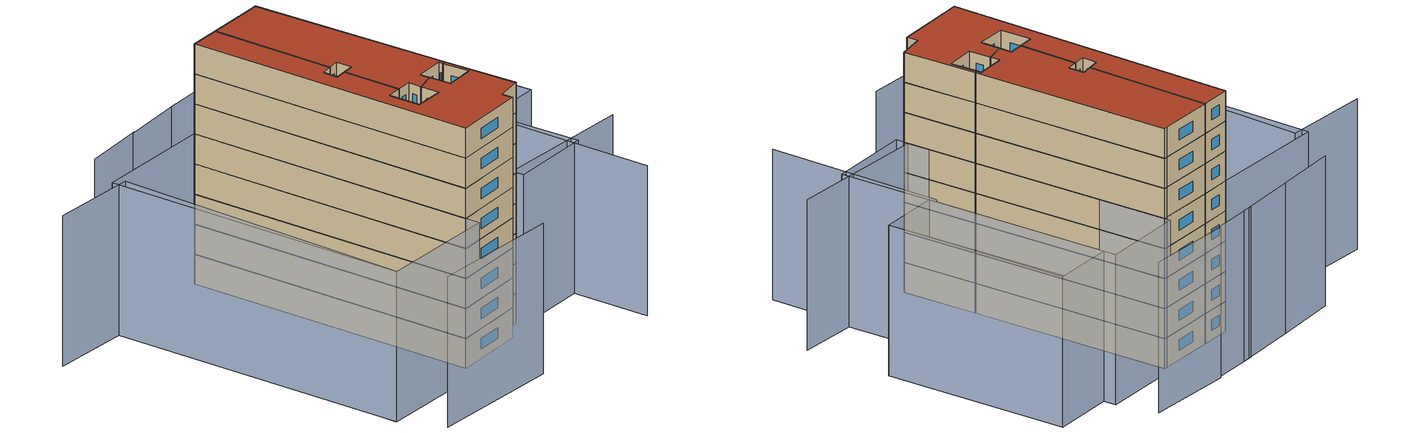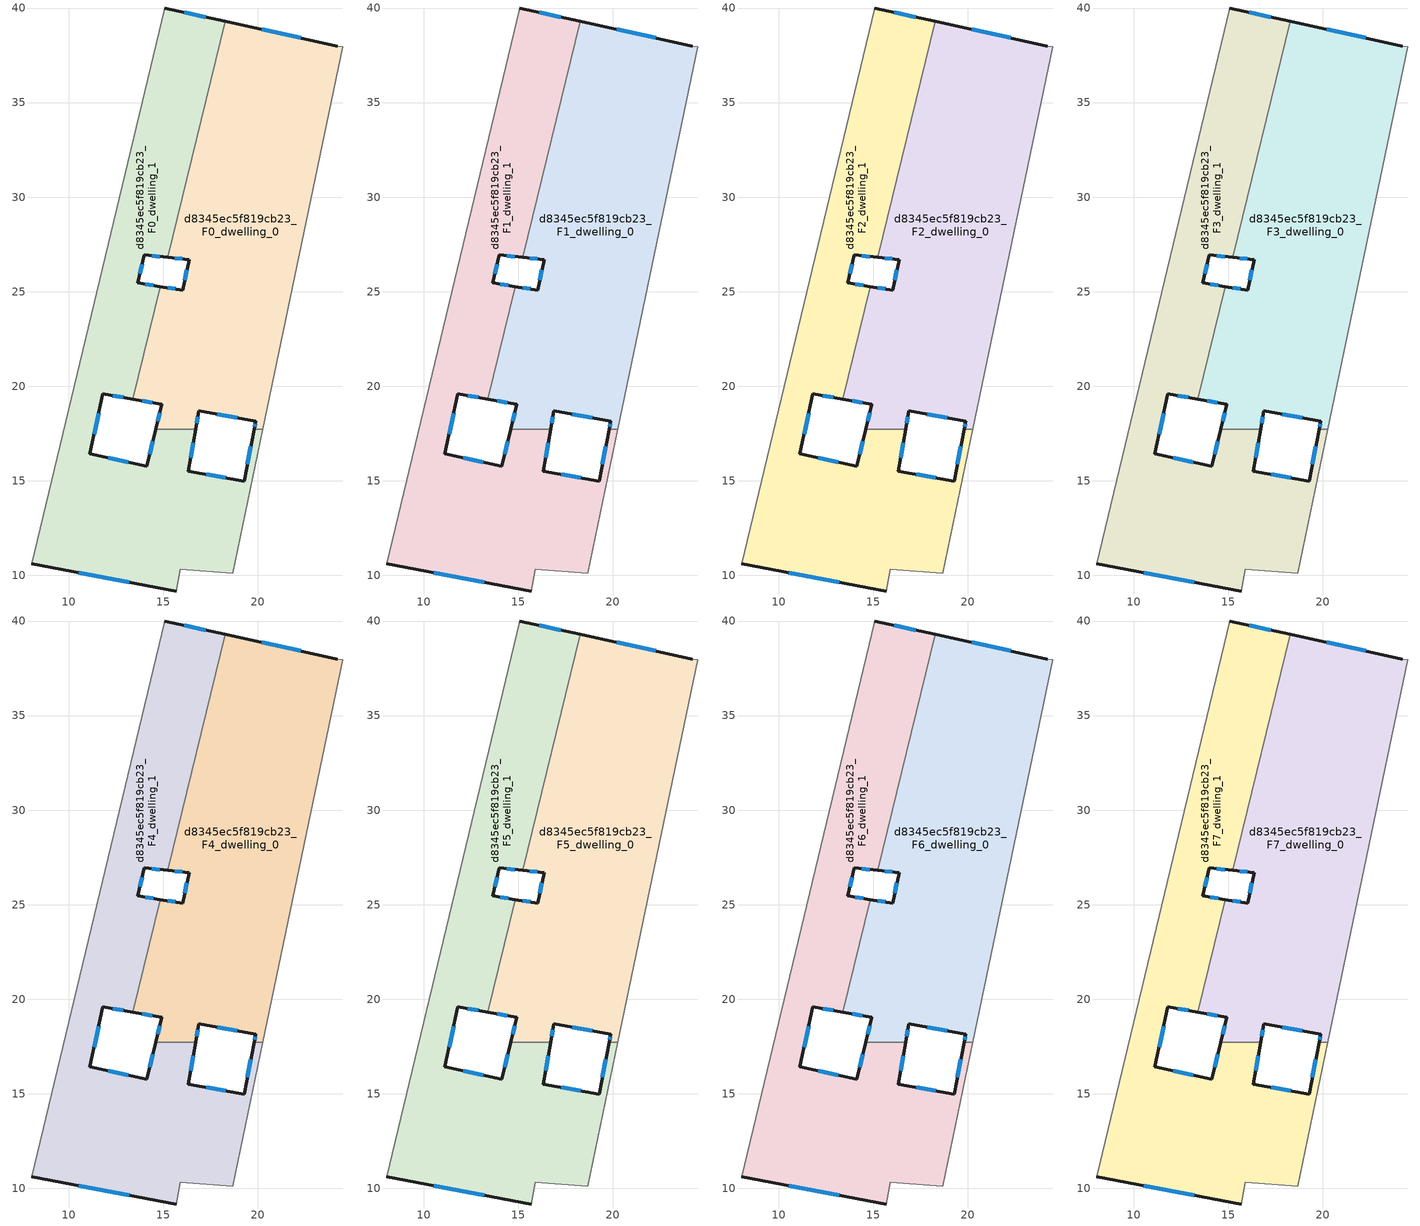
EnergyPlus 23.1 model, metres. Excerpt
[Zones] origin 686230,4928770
d8345ec5f819cb23_F0_dwelling_0
 floor ground (EU_floor_Construction): 20.26,17.72 24.48,37.95 24.19,37.99 18.27,39.29 15.22,26.81 16.36,26.69 16.02,25.08 14.85,25.27 13.39,19.31 14.92,19.04 14.6,17.72 16.7,17.72 16.88,18.69 19.89,18.15 19.8,17.72 z0
 wall outside (EU_wall_Construction): 19.8,17.72 19.89,18.15 16.88,18.69 16.7,17.72 / 14.6,17.72 14.92,19.04 13.39,19.31 / 14.85,25.27 16.02,25.08 16.36,26.69 15.22,26.81 / 18.27,39.29 24.19,37.99 z0:3
 wall adiabatic (EU_wall_Construction): 24.19,37.99 24.48,37.95 20.26,17.72 z0:3
 wall to d8345ec5f819cb23_F0_dwelling_1 (EU_wall_Construction): 20.26,17.72 19.8,17.72 / 16.7,17.72 14.6,17.72 / 15.22,26.81 18.27,39.29 / 13.39,19.31 14.85,25.27 z0:3
 window (EU_Window_Construction): 19.83,17.86 19.86,18.01 / 18.91,18.33 17.86,18.51 / 16.82,18.37 16.76,18.03 / 14.7,18.15 14.81,18.61 / 14.42,19.13 13.89,19.22 / 15.23,25.21 15.64,25.14 / 16.13,25.6 16.25,26.17 / 15.99,26.73 15.59,26.77 / 20.2,38.87 22.27,38.41 z0.98:2.02
d8345ec5f819cb23_F0_dwelling_1
 floor ground (EU_floor_Construction): 18.67,10.11 20.26,17.72 19.8,17.72 19.27,14.98 16.31,15.51 16.7,17.72 14.6,17.72 14.13,15.77 11.11,16.44 11.8,19.6 13.39,19.31 14.85,25.27 13.65,25.46 13.98,26.94 15.22,26.81 18.27,39.29 15.07,40 8.05,10.61 15.68,9.17 15.89,10.32 z0
 wall outside (EU_wall_Construction): 15.68,9.17 8.05,10.61 / 15.07,40 18.27,39.29 / 15.22,26.81 13.98,26.94 13.65,25.46 14.85,25.27 / 13.39,19.31 11.8,19.6 11.11,16.44 14.13,15.77 14.6,17.72 / 16.7,17.72 16.31,15.51 19.27,14.98 19.8,17.72 z0:3
 wall adiabatic (EU_wall_Construction): 8.05,10.61 15.07,40 / 20.26,17.72 18.67,10.11 15.89,10.32 15.68,9.17 z0:3
 window (EU_Window_Construction): 13.2,9.64 10.53,10.14 / 16.11,39.77 17.23,39.52 / 14.82,26.85 14.38,26.9 / 13.87,26.46 13.76,25.94 / 14.04,25.4 14.46,25.33 / 12.87,19.41 12.32,19.51 / 11.57,18.57 11.33,17.47 / 12.09,16.22 13.15,15.99 / 14.28,16.4 14.45,17.08 / 16.58,17 16.44,16.23 / 17.27,15.34 18.31,15.15 / 19.44,15.87 19.63,16.83 z0.98:2.02
d8345ec5f819cb23_F1_dwelling_0
 floor to d8345ec5f819cb23_F0_dwelling_0 (EU_floor_Construction): 20.26,17.72 24.48,37.95 24.19,37.99 18.27,39.29 15.22,26.81 16.36,26.69 16.02,25.08 14.85,25.27 13.39,19.31 14.92,19.04 14.6,17.72 16.7,17.72 16.88,18.69 19.89,18.15 19.8,17.72 z3
 wall outside (EU_wall_Construction): 19.8,17.72 19.89,18.15 16.88,18.69 16.7,17.72 / 14.6,17.72 14.92,19.04 13.39,19.31 / 14.85,25.27 16.02,25.08 16.36,26.69 15.22,26.81 / 18.27,39.29 24.19,37.99 z3:6
 wall adiabatic (EU_wall_Construction): 24.19,37.99 24.48,37.95 20.26,17.72 z3:6
 wall to d8345ec5f819cb23_F1_dwelling_1 (EU_wall_Construction): 20.26,17.72 19.8,17.72 / 16.7,17.72 14.6,17.72 / 15.22,26.81 18.27,39.29 / 13.39,19.31 14.85,25.27 z3:6
 window (EU_Window_Construction): 19.83,17.86 19.86,18.01 / 18.91,18.33 17.86,18.51 / 16.82,18.37 16.76,18.03 / 14.7,18.15 14.81,18.61 / 14.42,19.13 13.89,19.22 / 15.23,25.21 15.64,25.14 / 16.13,25.6 16.25,26.17 / 15.99,26.73 15.59,26.77 / 20.2,38.87 22.27,38.41 z3.98:5.02
d8345ec5f819cb23_F1_dwelling_1
 floor to d8345ec5f819cb23_F0_dwelling_1 (EU_floor_Construction): 18.67,10.11 20.26,17.72 19.8,17.72 19.27,14.98 16.31,15.51 16.7,17.72 14.6,17.72 14.13,15.77 11.11,16.44 11.8,19.6 13.39,19.31 14.85,25.27 13.65,25.46 13.98,26.94 15.22,26.81 18.27,39.29 15.07,40 8.05,10.61 15.68,9.17 15.89,10.32 z3
 wall outside (EU_wall_Construction): 15.68,9.17 8.05,10.61 / 15.07,40 18.27,39.29 / 15.22,26.81 13.98,26.94 13.65,25.46 14.85,25.27 / 13.39,19.31 11.8,19.6 11.11,16.44 14.13,15.77 14.6,17.72 / 16.7,17.72 16.31,15.51 19.27,14.98 19.8,17.72 z3:6
 wall adiabatic (EU_wall_Construction): 8.05,10.61 15.07,40 / 20.26,17.72 18.67,10.11 15.89,10.32 15.68,9.17 z3:6
 window (EU_Window_Construction): 13.2,9.64 10.53,10.14 / 16.11,39.77 17.23,39.52 / 14.82,26.85 14.38,26.9 / 13.87,26.46 13.76,25.94 / 14.04,25.4 14.46,25.33 / 12.87,19.41 12.32,19.51 / 11.57,18.57 11.33,17.47 / 12.09,16.22 13.15,15.99 / 14.28,16.4 14.45,17.08 / 16.58,17 16.44,16.23 / 17.27,15.34 18.31,15.15 / 19.44,15.87 19.63,16.83 z3.98:5.02
d8345ec5f819cb23_F2_dwelling_0
 floor to d8345ec5f819cb23_F1_dwelling_0 (EU_floor_Construction): 20.26,17.72 24.48,37.95 24.19,37.99 18.27,39.29 15.22,26.81 16.36,26.69 16.02,25.08 14.85,25.27 13.39,19.31 14.92,19.04 14.6,17.72 16.7,17.72 16.88,18.69 19.89,18.15 19.8,17.72 z6
 wall outside (EU_wall_Construction): 19.8,17.72 19.89,18.15 16.88,18.69 16.7,17.72 / 14.6,17.72 14.92,19.04 13.39,19.31 / 14.85,25.27 16.02,25.08 16.36,26.69 15.22,26.81 / 18.27,39.29 24.19,37.99 z6:9
 wall adiabatic (EU_wall_Construction): 24.19,37.99 24.48,37.95 20.26,17.72 z6:9
 wall to d8345ec5f819cb23_F2_dwelling_1 (EU_wall_Construction): 20.26,17.72 19.8,17.72 / 16.7,17.72 14.6,17.72 / 15.22,26.81 18.27,39.29 / 13.39,19.31 14.85,25.27 z6:9
 window (EU_Window_Construction): 19.83,17.86 19.86,18.01 / 18.91,18.33 17.86,18.51 / 16.82,18.37 16.76,18.03 / 14.7,18.15 14.81,18.61 / 14.42,19.13 13.89,19.22 / 15.23,25.21 15.64,25.14 / 16.13,25.6 16.25,26.17 / 15.99,26.73 15.59,26.77 / 20.2,38.87 22.27,38.41 z6.98:8.02
d8345ec5f819cb23_F2_dwelling_1
 floor to d8345ec5f819cb23_F1_dwelling_1 (EU_floor_Construction): 18.67,10.11 20.26,17.72 19.8,17.72 19.27,14.98 16.31,15.51 16.7,17.72 14.6,17.72 14.13,15.77 11.11,16.44 11.8,19.6 13.39,19.31 14.85,25.27 13.65,25.46 13.98,26.94 15.22,26.81 18.27,39.29 15.07,40 8.05,10.61 15.68,9.17 15.89,10.32 z6
 wall outside (EU_wall_Construction): 15.68,9.17 8.05,10.61 / 15.07,40 18.27,39.29 / 15.22,26.81 13.98,26.94 13.65,25.46 14.85,25.27 / 13.39,19.31 11.8,19.6 11.11,16.44 14.13,15.77 14.6,17.72 / 16.7,17.72 16.31,15.51 19.27,14.98 19.8,17.72 z6:9
 wall adiabatic (EU_wall_Construction): 8.05,10.61 15.07,40 / 20.26,17.72 18.67,10.11 15.89,10.32 15.68,9.17 z6:9
 window (EU_Window_Construction): 13.2,9.64 10.53,10.14 / 16.11,39.77 17.23,39.52 / 14.82,26.85 14.38,26.9 / 13.87,26.46 13.76,25.94 / 14.04,25.4 14.46,25.33 / 12.87,19.41 12.32,19.51 / 11.57,18.57 11.33,17.47 / 12.09,16.22 13.15,15.99 / 14.28,16.4 14.45,17.08 / 16.58,17 16.44,16.23 / 17.27,15.34 18.31,15.15 / 19.44,15.87 19.63,16.83 z6.98:8.02
d8345ec5f819cb23_F3_dwelling_0
 floor to d8345ec5f819cb23_F2_dwelling_0 (EU_floor_Construction): 20.26,17.72 24.48,37.95 24.19,37.99 18.27,39.29 15.22,26.81 16.36,26.69 16.02,25.08 14.85,25.27 13.39,19.31 14.92,19.04 14.6,17.72 16.7,17.72 16.88,18.69 19.89,18.15 19.8,17.72 z9
 wall outside (EU_wall_Construction): 19.8,17.72 19.89,18.15 16.88,18.69 16.7,17.72 / 14.6,17.72 14.92,19.04 13.39,19.31 / 14.85,25.27 16.02,25.08 16.36,26.69 15.22,26.81 / 18.27,39.29 24.19,37.99 z9:12
 wall adiabatic (EU_wall_Construction): 24.19,37.99 24.48,37.95 20.26,17.72 z9:12
 wall to d8345ec5f819cb23_F3_dwelling_1 (EU_wall_Construction): 20.26,17.72 19.8,17.72 / 16.7,17.72 14.6,17.72 / 15.22,26.81 18.27,39.29 / 13.39,19.31 14.85,25.27 z9:12
 window (EU_Window_Construction): 19.83,17.86 19.86,18.01 / 18.91,18.33 17.86,18.51 / 16.82,18.37 16.76,18.03 / 14.7,18.15 14.81,18.61 / 14.42,19.13 13.89,19.22 / 15.23,25.21 15.64,25.14 / 16.13,25.6 16.25,26.17 / 15.99,26.73 15.59,26.77 / 20.2,38.87 22.27,38.41 z9.98:11.02
d8345ec5f819cb23_F3_dwelling_1
 floor to d8345ec5f819cb23_F2_dwelling_1 (EU_floor_Construction): 18.67,10.11 20.26,17.72 19.8,17.72 19.27,14.98 16.31,15.51 16.7,17.72 14.6,17.72 14.13,15.77 11.11,16.44 11.8,19.6 13.39,19.31 14.85,25.27 13.65,25.46 13.98,26.94 15.22,26.81 18.27,39.29 15.07,40 8.05,10.61 15.68,9.17 15.89,10.32 z9
 wall outside (EU_wall_Construction): 15.68,9.17 8.05,10.61 / 15.07,40 18.27,39.29 / 15.22,26.81 13.98,26.94 13.65,25.46 14.85,25.27 / 13.39,19.31 11.8,19.6 11.11,16.44 14.13,15.77 14.6,17.72 / 16.7,17.72 16.31,15.51 19.27,14.98 19.8,17.72 z9:12
 wall adiabatic (EU_wall_Construction): 8.05,10.61 15.07,40 / 20.26,17.72 18.67,10.11 15.89,10.32 15.68,9.17 z9:12
 window (EU_Window_Construction): 13.2,9.64 10.53,10.14 / 16.11,39.77 17.23,39.52 / 14.82,26.85 14.38,26.9 / 13.87,26.46 13.76,25.94 / 14.04,25.4 14.46,25.33 / 12.87,19.41 12.32,19.51 / 11.57,18.57 11.33,17.47 / 12.09,16.22 13.15,15.99 / 14.28,16.4 14.45,17.08 / 16.58,17 16.44,16.23 / 17.27,15.34 18.31,15.15 / 19.44,15.87 19.63,16.83 z9.98:11.02
d8345ec5f819cb23_F4_dwelling_0
 floor to d8345ec5f819cb23_F3_dwelling_0 (EU_floor_Construction): 20.26,17.72 24.48,37.95 24.19,37.99 18.27,39.29 15.22,26.81 16.36,26.69 16.02,25.08 14.85,25.27 13.39,19.31 14.92,19.04 14.6,17.72 16.7,17.72 16.88,18.69 19.89,18.15 19.8,17.72 z12
 wall outside (EU_wall_Construction): 19.8,17.72 19.89,18.15 16.88,18.69 16.7,17.72 / 14.6,17.72 14.92,19.04 13.39,19.31 / 14.85,25.27 16.02,25.08 16.36,26.69 15.22,26.81 / 18.27,39.29 24.19,37.99 z12:15
 wall adiabatic (EU_wall_Construction): 24.19,37.99 24.48,37.95 20.26,17.72 z12:15
 wall to d8345ec5f819cb23_F4_dwelling_1 (EU_wall_Construction): 20.26,17.72 19.8,17.72 / 16.7,17.72 14.6,17.72 / 15.22,26.81 18.27,39.29 / 13.39,19.31 14.85,25.27 z12:15
 window (EU_Window_Construction): 19.83,17.86 19.86,18.01 / 18.91,18.33 17.86,18.51 / 16.82,18.37 16.76,18.03 / 14.7,18.15 14.81,18.61 / 14.42,19.13 13.89,19.22 / 15.23,25.21 15.64,25.14 / 16.13,25.6 16.25,26.17 / 15.99,26.73 15.59,26.77 / 20.2,38.87 22.27,38.41 z12.98:14.02
d8345ec5f819cb23_F4_dwelling_1
 floor to d8345ec5f819cb23_F3_dwelling_1 (EU_floor_Construction): 18.67,10.11 20.26,17.72 19.8,17.72 19.27,14.98 16.31,15.51 16.7,17.72 14.6,17.72 14.13,15.77 11.11,16.44 11.8,19.6 13.39,19.31 14.85,25.27 13.65,25.46 13.98,26.94 15.22,26.81 18.27,39.29 15.07,40 8.05,10.61 15.68,9.17 15.89,10.32 z12
 wall outside (EU_wall_Construction): 15.68,9.17 8.05,10.61 / 15.07,40 18.27,39.29 / 15.22,26.81 13.98,26.94 13.65,25.46 14.85,25.27 / 13.39,19.31 11.8,19.6 11.11,16.44 14.13,15.77 14.6,17.72 / 16.7,17.72 16.31,15.51 19.27,14.98 19.8,17.72 z12:15
 wall adiabatic (EU_wall_Construction): 8.05,10.61 15.07,40 / 20.26,17.72 18.67,10.11 15.89,10.32 15.68,9.17 z12:15
 window (EU_Window_Construction): 13.2,9.64 10.53,10.14 / 16.11,39.77 17.23,39.52 / 14.82,26.85 14.38,26.9 / 13.87,26.46 13.76,25.94 / 14.04,25.4 14.46,25.33 / 12.87,19.41 12.32,19.51 / 11.57,18.57 11.33,17.47 / 12.09,16.22 13.15,15.99 / 14.28,16.4 14.45,17.08 / 16.58,17 16.44,16.23 / 17.27,15.34 18.31,15.15 / 19.44,15.87 19.63,16.83 z12.98:14.02
d8345ec5f819cb23_F5_dwelling_0
 floor to d8345ec5f819cb23_F4_dwelling_0 (EU_floor_Construction): 20.26,17.72 24.48,37.95 24.19,37.99 18.27,39.29 15.22,26.81 16.36,26.69 16.02,25.08 14.85,25.27 13.39,19.31 14.92,19.04 14.6,17.72 16.7,17.72 16.88,18.69 19.89,18.15 19.8,17.72 z15
 wall outside (EU_wall_Construction): 19.8,17.72 19.89,18.15 16.88,18.69 16.7,17.72 / 14.6,17.72 14.92,19.04 13.39,19.31 / 14.85,25.27 16.02,25.08 16.36,26.69 15.22,26.81 / 18.27,39.29 24.19,37.99 z15:18
 wall adiabatic (EU_wall_Construction): 24.19,37.99 24.48,37.95 20.26,17.72 z15:18
 wall to d8345ec5f819cb23_F5_dwelling_1 (EU_wall_Construction): 20.26,17.72 19.8,17.72 / 16.7,17.72 14.6,17.72 / 15.22,26.81 18.27,39.29 / 13.39,19.31 14.85,25.27 z15:18
 window (EU_Window_Construction): 19.83,17.86 19.86,18.01 / 18.91,18.33 17.86,18.51 / 16.82,18.37 16.76,18.03 / 14.7,18.15 14.81,18.61 / 14.42,19.13 13.89,19.22 / 15.23,25.21 15.64,25.14 / 16.13,25.6 16.25,26.17 / 15.99,26.73 15.59,26.77 / 20.2,38.87 22.27,38.41 z15.98:17.02
d8345ec5f819cb23_F5_dwelling_1
 floor to d8345ec5f819cb23_F4_dwelling_1 (EU_floor_Construction): 18.67,10.11 20.26,17.72 19.8,17.72 19.27,14.98 16.31,15.51 16.7,17.72 14.6,17.72 14.13,15.77 11.11,16.44 11.8,19.6 13.39,19.31 14.85,25.27 13.65,25.46 13.98,26.94 15.22,26.81 18.27,39.29 15.07,40 8.05,10.61 15.68,9.17 15.89,10.32 z15
 wall outside (EU_wall_Construction): 15.68,9.17 8.05,10.61 / 15.07,40 18.27,39.29 / 15.22,26.81 13.98,26.94 13.65,25.46 14.85,25.27 / 13.39,19.31 11.8,19.6 11.11,16.44 14.13,15.77 14.6,17.72 / 16.7,17.72 16.31,15.51 19.27,14.98 19.8,17.72 z15:18
 wall adiabatic (EU_wall_Construction): 8.05,10.61 15.07,40 / 20.26,17.72 18.67,10.11 15.89,10.32 15.68,9.17 z15:18
 window (EU_Window_Construction): 13.2,9.64 10.53,10.14 / 16.11,39.77 17.23,39.52 / 14.82,26.85 14.38,26.9 / 13.87,26.46 13.76,25.94 / 14.04,25.4 14.46,25.33 / 12.87,19.41 12.32,19.51 / 11.57,18.57 11.33,17.47 / 12.09,16.22 13.15,15.99 / 14.28,16.4 14.45,17.08 / 16.58,17 16.44,16.23 / 17.27,15.34 18.31,15.15 / 19.44,15.87 19.63,16.83 z15.98:17.02
d8345ec5f819cb23_F6_dwelling_0
 floor to d8345ec5f819cb23_F5_dwelling_0 (EU_floor_Construction): 20.26,17.72 24.48,37.95 24.19,37.99 18.27,39.29 15.22,26.81 16.36,26.69 16.02,25.08 14.85,25.27 13.39,19.31 14.92,19.04 14.6,17.72 16.7,17.72 16.88,18.69 19.89,18.15 19.8,17.72 z18
 wall outside (EU_wall_Construction): 19.8,17.72 19.89,18.15 16.88,18.69 16.7,17.72 / 14.6,17.72 14.92,19.04 13.39,19.31 / 14.85,25.27 16.02,25.08 16.36,26.69 15.22,26.81 / 18.27,39.29 24.19,37.99 z18:21
 wall adiabatic (EU_wall_Construction): 24.19,37.99 24.48,37.95 20.26,17.72 z18:21
 wall to d8345ec5f819cb23_F6_dwelling_1 (EU_wall_Construction): 20.26,17.72 19.8,17.72 / 16.7,17.72 14.6,17.72 / 15.22,26.81 18.27,39.29 / 13.39,19.31 14.85,25.27 z18:21
 window (EU_Window_Construction): 19.83,17.86 19.86,18.01 / 18.91,18.33 17.86,18.51 / 16.82,18.37 16.76,18.03 / 14.7,18.15 14.81,18.61 / 14.42,19.13 13.89,19.22 / 15.23,25.21 15.64,25.14 / 16.13,25.6 16.25,26.17 / 15.99,26.73 15.59,26.77 / 20.2,38.87 22.27,38.41 z18.98:20.02
d8345ec5f819cb23_F6_dwelling_1
 floor to d8345ec5f819cb23_F5_dwelling_1 (EU_floor_Construction): 18.67,10.11 20.26,17.72 19.8,17.72 19.27,14.98 16.31,15.51 16.7,17.72 14.6,17.72 14.13,15.77 11.11,16.44 11.8,19.6 13.39,19.31 14.85,25.27 13.65,25.46 13.98,26.94 15.22,26.81 18.27,39.29 15.07,40 8.05,10.61 15.68,9.17 15.89,10.32 z18
 wall outside (EU_wall_Construction): 15.68,9.17 8.05,10.61 / 15.07,40 18.27,39.29 / 15.22,26.81 13.98,26.94 13.65,25.46 14.85,25.27 / 13.39,19.31 11.8,19.6 11.11,16.44 14.13,15.77 14.6,17.72 / 16.7,17.72 16.31,15.51 19.27,14.98 19.8,17.72 z18:21
 wall adiabatic (EU_wall_Construction): 8.05,10.61 15.07,40 / 20.26,17.72 18.67,10.11 15.89,10.32 15.68,9.17 z18:21
 window (EU_Window_Construction): 13.2,9.64 10.53,10.14 / 16.11,39.77 17.23,39.52 / 14.82,26.85 14.38,26.9 / 13.87,26.46 13.76,25.94 / 14.04,25.4 14.46,25.33 / 12.87,19.41 12.32,19.51 / 11.57,18.57 11.33,17.47 / 12.09,16.22 13.15,15.99 / 14.28,16.4 14.45,17.08 / 16.58,17 16.44,16.23 / 17.27,15.34 18.31,15.15 / 19.44,15.87 19.63,16.83 z18.98:20.02
d8345ec5f819cb23_F7_dwelling_0
 floor to d8345ec5f819cb23_F6_dwelling_0 (EU_floor_Construction): 20.26,17.72 24.48,37.95 24.19,37.99 18.27,39.29 15.22,26.81 16.36,26.69 16.02,25.08 14.85,25.27 13.39,19.31 14.92,19.04 14.6,17.72 16.7,17.72 16.88,18.69 19.89,18.15 19.8,17.72 z21
 wall outside (EU_wall_Construction): 19.8,17.72 19.89,18.15 16.88,18.69 16.7,17.72 / 14.6,17.72 14.92,19.04 13.39,19.31 / 14.85,25.27 16.02,25.08 16.36,26.69 15.22,26.81 / 18.27,39.29 24.19,37.99 z21:24
 wall adiabatic (EU_wall_Construction): 24.19,37.99 24.48,37.95 20.26,17.72 z21:24
 wall to d8345ec5f819cb23_F7_dwelling_1 (EU_wall_Construction): 20.26,17.72 19.8,17.72 / 16.7,17.72 14.6,17.72 / 15.22,26.81 18.27,39.29 / 13.39,19.31 14.85,25.27 z21:24
 window (EU_Window_Construction): 19.83,17.86 19.86,18.01 / 18.91,18.33 17.86,18.51 / 16.82,18.37 16.76,18.03 / 14.7,18.15 14.81,18.61 / 14.42,19.13 13.89,19.22 / 15.23,25.21 15.64,25.14 / 16.13,25.6 16.25,26.17 / 15.99,26.73 15.59,26.77 / 20.2,38.87 22.27,38.41 z21.98:23.02
 roof outside (EU_roof_Construction): 24.19,37.99 24.48,37.95 20.26,17.72 19.8,17.72 19.89,18.15 16.88,18.69 16.7,17.72 14.6,17.72 14.92,19.04 13.39,19.31 14.85,25.27 16.02,25.08 16.36,26.69 15.22,26.81 18.27,39.29 z24
d8345ec5f819cb23_F7_dwelling_1
 floor to d8345ec5f819cb23_F6_dwelling_1 (EU_floor_Construction): 18.67,10.11 20.26,17.72 19.8,17.72 19.27,14.98 16.31,15.51 16.7,17.72 14.6,17.72 14.13,15.77 11.11,16.44 11.8,19.6 13.39,19.31 14.85,25.27 13.65,25.46 13.98,26.94 15.22,26.81 18.27,39.29 15.07,40 8.05,10.61 15.68,9.17 15.89,10.32 z21
 wall outside (EU_wall_Construction): 15.68,9.17 8.05,10.61 / 15.07,40 18.27,39.29 / 15.22,26.81 13.98,26.94 13.65,25.46 14.85,25.27 / 13.39,19.31 11.8,19.6 11.11,16.44 14.13,15.77 14.6,17.72 / 16.7,17.72 16.31,15.51 19.27,14.98 19.8,17.72 z21:24
 wall adiabatic (EU_wall_Construction): 8.05,10.61 15.07,40 / 20.26,17.72 18.67,10.11 15.89,10.32 15.68,9.17 z21:24
 window (EU_Window_Construction): 13.2,9.64 10.53,10.14 / 16.11,39.77 17.23,39.52 / 14.82,26.85 14.38,26.9 / 13.87,26.46 13.76,25.94 / 14.04,25.4 14.46,25.33 / 12.87,19.41 12.32,19.51 / 11.57,18.57 11.33,17.47 / 12.09,16.22 13.15,15.99 / 14.28,16.4 14.45,17.08 / 16.58,17 16.44,16.23 / 17.27,15.34 18.31,15.15 / 19.44,15.87 19.63,16.83 z21.98:23.02
 roof outside (EU_roof_Construction): 18.27,39.29 15.22,26.81 13.98,26.94 13.65,25.46 14.85,25.27 13.39,19.31 11.8,19.6 11.11,16.44 14.13,15.77 14.6,17.72 16.7,17.72 16.31,15.51 19.27,14.98 19.8,17.72 20.26,17.72 18.67,10.11 15.89,10.32 15.68,9.17 8.05,10.61 15.07,40 z24
shading: 15.79,11.33 33.15,6.68 / -3.84,7.47 9.77,3.77 / -5.32,44.39 3.53,41.98 / 3.53,41.98 -4.56,12.23 / 24.54,-0.24 28.7,17.42 / 35.24,15.49 39.04,34.08 / 33.14,40.93 24.19,43.29 / 26.71,42.6 19.23,44.13 / 20.25,43.95 13.13,45.16 / 13.39,45.15 6.75,46.27 / 18.5,9.29 24.6,38.51 / 24.6,38.51 33.12,36.73 / 33.12,36.73 27.02,7.51 / 27.02,7.51 18.5,9.29 / 28.89,16.83 32.84,35.43 / 32.84,35.43 39.2,34.08 / 39.2,34.08 35.25,15.48 / 35.25,15.48 28.89,16.83 / 15.07,40 7.71,9.18 / 7.71,9.18 -4.6,12.12 / -4.6,12.12 2.77,42.94 / 2.77,42.94 15.07,40 z0:15
[Building]
EU S2 Campaign: North Axis=0; Terrain=City; Solar Distribution=FullExterior
[Site:Location]
Bologna: Latitude=44.5; Longitude=11.25; Time Zone=1; Elevation=37
[SizingPeriod:WeatherFileDays]
AnnualSizingPeriod: Begin Month=1; Begin Day of Month=1; End Month=12; End Day of Month=31; Day of Week for Start Day=Monday; Use Weather File Daylight Saving Period=No; Use Weather File Rain and Snow Indicators=No
[MATERIAL]
EU_InternalMass_Material: Roughness=MediumRough; Thickness=0.1; Conductivity=1; Density=1800; Specific Heat=900; Thermal Absorptance=0.9; Solar Absorptance=0.7; Visible Absorptance=0.7
[MATERIAL:NOMASS] Roughness=MediumRough; Thermal Absorptance=0.9; Solar Absorptance=0.7; Visible Absorptance=0.7
Name | Thermal Resistance
EU_wall_NoMass | 0.905828
EU_roof_NoMass | 0.37593
EU_floor_NoMass | 0.67114
[WINDOWMATERIAL:SIMPLEGLAZINGSYSTEM]
EU_Window_SimpleGlazing: UFactor=4.52486; Solar Heat Gain Coefficient=0.85; Visible Transmittance=0.85
[CONSTRUCTION]
EU_wall_Construction: EU_wall_NoMass
EU_roof_Construction: EU_roof_NoMass
EU_floor_Construction: EU_floor_NoMass
EU_InternalMass_Construction: EU_InternalMass_Material
EU_Window_Construction: EU_Window_SimpleGlazing
[ZONE] Type=1; Multiplier=1; Ceiling Height=autocalculate; Floor Area=autocalculate; Part of Total Floor Area=Yes
Name | Volume
d8345ec5f819cb23_F0_dwelling_0 | 412.307
d8345ec5f819cb23_F1_dwelling_0; d8345ec5f819cb23_F2_dwelling_0; d8345ec5f819cb23_F3_dwelling_0; d8345ec5f819cb23_F4_dwelling_0; d8345ec5f819cb23_F5_dwelling_0; d8345ec5f819cb23_F6_dwelling_0; d8345ec5f819cb23_F7_dwelling_0 | 412.304
d8345ec5f819cb23_F0_dwelling_1 | 412.325
d8345ec5f819cb23_F1_dwelling_1; d8345ec5f819cb23_F2_dwelling_1; d8345ec5f819cb23_F3_dwelling_1; d8345ec5f819cb23_F4_dwelling_1; d8345ec5f819cb23_F5_dwelling_1; d8345ec5f819cb23_F6_dwelling_1; d8345ec5f819cb23_F7_dwelling_1 | 412.326
[INTERNALMASS] Construction=EU_InternalMass_Construction
Name | Zone or ZoneList | Surface Area
d8345ec5f819cb23_F0_dwelling_0_EU_InternalMass | d8345ec5f819cb23_F0_dwelling_0 | 137.435
d8345ec5f819cb23_F0_dwelling_1_EU_InternalMass | d8345ec5f819cb23_F0_dwelling_1 | 137.442
d8345ec5f819cb23_F1_dwelling_0_EU_InternalMass | d8345ec5f819cb23_F1_dwelling_0 | 137.435
d8345ec5f819cb23_F1_dwelling_1_EU_InternalMass | d8345ec5f819cb23_F1_dwelling_1 | 137.442
d8345ec5f819cb23_F2_dwelling_0_EU_InternalMass | d8345ec5f819cb23_F2_dwelling_0 | 137.435
d8345ec5f819cb23_F2_dwelling_1_EU_InternalMass | d8345ec5f819cb23_F2_dwelling_1 | 137.442
d8345ec5f819cb23_F3_dwelling_0_EU_InternalMass | d8345ec5f819cb23_F3_dwelling_0 | 137.435
d8345ec5f819cb23_F3_dwelling_1_EU_InternalMass | d8345ec5f819cb23_F3_dwelling_1 | 137.442
d8345ec5f819cb23_F4_dwelling_0_EU_InternalMass | d8345ec5f819cb23_F4_dwelling_0 | 137.435
d8345ec5f819cb23_F4_dwelling_1_EU_InternalMass | d8345ec5f819cb23_F4_dwelling_1 | 137.442
d8345ec5f819cb23_F5_dwelling_0_EU_InternalMass | d8345ec5f819cb23_F5_dwelling_0 | 137.435
d8345ec5f819cb23_F5_dwelling_1_EU_InternalMass | d8345ec5f819cb23_F5_dwelling_1 | 137.442
d8345ec5f819cb23_F6_dwelling_0_EU_InternalMass | d8345ec5f819cb23_F6_dwelling_0 | 137.435
d8345ec5f819cb23_F6_dwelling_1_EU_InternalMass | d8345ec5f819cb23_F6_dwelling_1 | 137.442
d8345ec5f819cb23_F7_dwelling_0_EU_InternalMass | d8345ec5f819cb23_F7_dwelling_0 | 137.435
d8345ec5f819cb23_F7_dwelling_1_EU_InternalMass | d8345ec5f819cb23_F7_dwelling_1 | 137.442
[OTHEREQUIPMENT] Fuel Type=Electricity; Design Level Calculation Method=Watts/Area; Power per Zone Floor Area=1; Fraction Latent=0; Fraction Radiant=0; Fraction Lost=0; Carbon Dioxide Generation Rate=0; EndUse Subcategory=EU_Step8_InternalGains
Name | Zone or ZoneList or Space or SpaceList | Schedule
EU_Step8_InternalGain_d8345ec5f819cb23_F0_dwelling_0_f000 | d8345ec5f819cb23_F0_dwelling_0 | EU_Step8_GainSchedule_d8345ec5f819cb23_F0_dwelling_0_f000
EU_Step8_InternalGain_d8345ec5f819cb23_F0_dwelling_1_f000 | d8345ec5f819cb23_F0_dwelling_1 | EU_Step8_GainSchedule_d8345ec5f819cb23_F0_dwelling_1_f000
EU_Step8_InternalGain_d8345ec5f819cb23_F1_dwelling_0_f000 | d8345ec5f819cb23_F1_dwelling_0 | EU_Step8_GainSchedule_d8345ec5f819cb23_F1_dwelling_0_f000
EU_Step8_InternalGain_d8345ec5f819cb23_F1_dwelling_1_f000 | d8345ec5f819cb23_F1_dwelling_1 | EU_Step8_GainSchedule_d8345ec5f819cb23_F1_dwelling_1_f000
EU_Step8_InternalGain_d8345ec5f819cb23_F2_dwelling_0_f000 | d8345ec5f819cb23_F2_dwelling_0 | EU_Step8_GainSchedule_d8345ec5f819cb23_F2_dwelling_0_f000
EU_Step8_InternalGain_d8345ec5f819cb23_F2_dwelling_1_f000 | d8345ec5f819cb23_F2_dwelling_1 | EU_Step8_GainSchedule_d8345ec5f819cb23_F2_dwelling_1_f000
EU_Step8_InternalGain_d8345ec5f819cb23_F3_dwelling_0_f000 | d8345ec5f819cb23_F3_dwelling_0 | EU_Step8_GainSchedule_d8345ec5f819cb23_F3_dwelling_0_f000
EU_Step8_InternalGain_d8345ec5f819cb23_F3_dwelling_1_f000 | d8345ec5f819cb23_F3_dwelling_1 | EU_Step8_GainSchedule_d8345ec5f819cb23_F3_dwelling_1_f000
EU_Step8_InternalGain_d8345ec5f819cb23_F4_dwelling_0_f000 | d8345ec5f819cb23_F4_dwelling_0 | EU_Step8_GainSchedule_d8345ec5f819cb23_F4_dwelling_0_f000
EU_Step8_InternalGain_d8345ec5f819cb23_F4_dwelling_1_f000 | d8345ec5f819cb23_F4_dwelling_1 | EU_Step8_GainSchedule_d8345ec5f819cb23_F4_dwelling_1_f000
EU_Step8_InternalGain_d8345ec5f819cb23_F5_dwelling_0_f000 | d8345ec5f819cb23_F5_dwelling_0 | EU_Step8_GainSchedule_d8345ec5f819cb23_F5_dwelling_0_f000
EU_Step8_InternalGain_d8345ec5f819cb23_F5_dwelling_1_f000 | d8345ec5f819cb23_F5_dwelling_1 | EU_Step8_GainSchedule_d8345ec5f819cb23_F5_dwelling_1_f000
EU_Step8_InternalGain_d8345ec5f819cb23_F6_dwelling_0_f000 | d8345ec5f819cb23_F6_dwelling_0 | EU_Step8_GainSchedule_d8345ec5f819cb23_F6_dwelling_0_f000
EU_Step8_InternalGain_d8345ec5f819cb23_F6_dwelling_1_f000 | d8345ec5f819cb23_F6_dwelling_1 | EU_Step8_GainSchedule_d8345ec5f819cb23_F6_dwelling_1_f000
EU_Step8_InternalGain_d8345ec5f819cb23_F7_dwelling_0_f000 | d8345ec5f819cb23_F7_dwelling_0 | EU_Step8_GainSchedule_d8345ec5f819cb23_F7_dwelling_0_f000
EU_Step8_InternalGain_d8345ec5f819cb23_F7_dwelling_1_f000 | d8345ec5f819cb23_F7_dwelling_1 | EU_Step8_GainSchedule_d8345ec5f819cb23_F7_dwelling_1_f000
[ZONEVENTILATION:DESIGNFLOWRATE] Schedule=EU_AlwaysOn; Design Flow Rate Calculation Method=AirChanges/Hour; Air Changes per Hour=0.73129; Ventilation Type=Natural; Fan Pressure Rise=0; Fan Total Efficiency=1; Constant Term Coefficient=1; Temperature Term Coefficient=0; Velocity Term Coefficient=0; Velocity Squared Term Coefficient=0; Minimum Indoor Temperature=-100; Maximum Indoor Temperature=100; Delta Temperature=-100; Minimum Outdoor Temperature=-100; Maximum Outdoor Temperature=100; Maximum Wind Speed=40
Name | Zone or ZoneList or Space or SpaceList
EU_ConstantAir_d8345ec5f819cb23_F0_dwelling_0 | d8345ec5f819cb23_F0_dwelling_0
EU_ConstantAir_d8345ec5f819cb23_F0_dwelling_1 | d8345ec5f819cb23_F0_dwelling_1
EU_ConstantAir_d8345ec5f819cb23_F1_dwelling_0 | d8345ec5f819cb23_F1_dwelling_0
EU_ConstantAir_d8345ec5f819cb23_F1_dwelling_1 | d8345ec5f819cb23_F1_dwelling_1
EU_ConstantAir_d8345ec5f819cb23_F2_dwelling_0 | d8345ec5f819cb23_F2_dwelling_0
EU_ConstantAir_d8345ec5f819cb23_F2_dwelling_1 | d8345ec5f819cb23_F2_dwelling_1
EU_ConstantAir_d8345ec5f819cb23_F3_dwelling_0 | d8345ec5f819cb23_F3_dwelling_0
EU_ConstantAir_d8345ec5f819cb23_F3_dwelling_1 | d8345ec5f819cb23_F3_dwelling_1
EU_ConstantAir_d8345ec5f819cb23_F4_dwelling_0 | d8345ec5f819cb23_F4_dwelling_0
EU_ConstantAir_d8345ec5f819cb23_F4_dwelling_1 | d8345ec5f819cb23_F4_dwelling_1
EU_ConstantAir_d8345ec5f819cb23_F5_dwelling_0 | d8345ec5f819cb23_F5_dwelling_0
EU_ConstantAir_d8345ec5f819cb23_F5_dwelling_1 | d8345ec5f819cb23_F5_dwelling_1
EU_ConstantAir_d8345ec5f819cb23_F6_dwelling_0 | d8345ec5f819cb23_F6_dwelling_0
EU_ConstantAir_d8345ec5f819cb23_F6_dwelling_1 | d8345ec5f819cb23_F6_dwelling_1
EU_ConstantAir_d8345ec5f819cb23_F7_dwelling_0 | d8345ec5f819cb23_F7_dwelling_0
EU_ConstantAir_d8345ec5f819cb23_F7_dwelling_1 | d8345ec5f819cb23_F7_dwelling_1
[HVACTEMPLATE:THERMOSTAT] Constant Heating Setpoint=20; Constant Cooling Setpoint=50
EU_HeatOnly_d8345ec5f819cb23_F0_dwelling_0; EU_HeatOnly_d8345ec5f819cb23_F0_dwelling_1; EU_HeatOnly_d8345ec5f819cb23_F1_dwelling_0; EU_HeatOnly_d8345ec5f819cb23_F1_dwelling_1; EU_HeatOnly_d8345ec5f819cb23_F2_dwelling_0; EU_HeatOnly_d8345ec5f819cb23_F2_dwelling_1; EU_HeatOnly_d8345ec5f819cb23_F3_dwelling_0; EU_HeatOnly_d8345ec5f819cb23_F3_dwelling_1; EU_HeatOnly_d8345ec5f819cb23_F4_dwelling_0; EU_HeatOnly_d8345ec5f819cb23_F4_dwelling_1; EU_HeatOnly_d8345ec5f819cb23_F5_dwelling_0; EU_HeatOnly_d8345ec5f819cb23_F5_dwelling_1; EU_HeatOnly_d8345ec5f819cb23_F6_dwelling_0; EU_HeatOnly_d8345ec5f819cb23_F6_dwelling_1; EU_HeatOnly_d8345ec5f819cb23_F7_dwelling_0; EU_HeatOnly_d8345ec5f819cb23_F7_dwelling_1
[HVACTEMPLATE:ZONE:IDEALLOADSAIRSYSTEM] System Availability Schedule=EU_AlwaysOn; Maximum Heating Supply Air Temperature=50; Minimum Cooling Supply Air Temperature=13; Maximum Heating Supply Air Humidity Ratio=0.0156; Minimum Cooling Supply Air Humidity Ratio=0.0077; Heating Limit=NoLimit; Cooling Limit=NoLimit; Heating Availability Schedule=EU_AlwaysOn; Cooling Availability Schedule=EU_CoolingOff; Dehumidification Control Type=ConstantSensibleHeatRatio; Cooling Sensible Heat Ratio=0.7; Dehumidification Setpoint=60; Humidification Control Type=None; Humidification Setpoint=30; Outdoor Air Method=None; Outdoor Air Flow Rate per Person=0.00944; Outdoor Air Flow Rate per Zone Floor Area=0; Outdoor Air Flow Rate per Zone=0; Demand Controlled Ventilation Type=None; Outdoor Air Economizer Type=NoEconomizer; Heat Recovery Type=None; Sensible Heat Recovery Effectiveness=0.7; Latent Heat Recovery Effectiveness=0.65
Name | Template Thermostat
d8345ec5f819cb23_F0_dwelling_0 | EU_HeatOnly_d8345ec5f819cb23_F0_dwelling_0
d8345ec5f819cb23_F0_dwelling_1 | EU_HeatOnly_d8345ec5f819cb23_F0_dwelling_1
d8345ec5f819cb23_F1_dwelling_0 | EU_HeatOnly_d8345ec5f819cb23_F1_dwelling_0
d8345ec5f819cb23_F1_dwelling_1 | EU_HeatOnly_d8345ec5f819cb23_F1_dwelling_1
d8345ec5f819cb23_F2_dwelling_0 | EU_HeatOnly_d8345ec5f819cb23_F2_dwelling_0
d8345ec5f819cb23_F2_dwelling_1 | EU_HeatOnly_d8345ec5f819cb23_F2_dwelling_1
d8345ec5f819cb23_F3_dwelling_0 | EU_HeatOnly_d8345ec5f819cb23_F3_dwelling_0
d8345ec5f819cb23_F3_dwelling_1 | EU_HeatOnly_d8345ec5f819cb23_F3_dwelling_1
d8345ec5f819cb23_F4_dwelling_0 | EU_HeatOnly_d8345ec5f819cb23_F4_dwelling_0
d8345ec5f819cb23_F4_dwelling_1 | EU_HeatOnly_d8345ec5f819cb23_F4_dwelling_1
d8345ec5f819cb23_F5_dwelling_0 | EU_HeatOnly_d8345ec5f819cb23_F5_dwelling_0
d8345ec5f819cb23_F5_dwelling_1 | EU_HeatOnly_d8345ec5f819cb23_F5_dwelling_1
d8345ec5f819cb23_F6_dwelling_0 | EU_HeatOnly_d8345ec5f819cb23_F6_dwelling_0
d8345ec5f819cb23_F6_dwelling_1 | EU_HeatOnly_d8345ec5f819cb23_F6_dwelling_1
d8345ec5f819cb23_F7_dwelling_0 | EU_HeatOnly_d8345ec5f819cb23_F7_dwelling_0
d8345ec5f819cb23_F7_dwelling_1 | EU_HeatOnly_d8345ec5f819cb23_F7_dwelling_1
[SIZING:ZONE] Zone Cooling Design Supply Air Temperature Input Method=SupplyAirTemperature; Zone Cooling Design Supply Air Temperature=13; Zone Heating Design Supply Air Temperature Input Method=SupplyAirTemperature; Zone Heating Design Supply Air Temperature=50; Zone Cooling Design Supply Air Humidity Ratio=0.008; Zone Heating Design Supply Air Humidity Ratio=0.008; Cooling Design Air Flow Method=DesignDay; Cooling Design Air Flow Rate=0; Cooling Minimum Air Flow per Zone Floor Area=0.000762; Cooling Minimum Air Flow=0; Cooling Minimum Air Flow Fraction=0.2; Heating Design Air Flow Method=DesignDay; Heating Design Air Flow Rate=0; Heating Maximum Air Flow per Zone Floor Area=0.002032; Heating Maximum Air Flow=0.141576; Heating Maximum Air Flow Fraction=0.3; Account for Dedicated Outdoor Air System=No; Dedicated Outdoor Air System Control Strategy=NeutralSupplyAir; Dedicated Outdoor Air Low Setpoint Temperature for Design=autosize; Dedicated Outdoor Air High Setpoint Temperature for Design=autosize; Zone Load Sizing Method=Sensible Load Only No Latent Load; Zone Latent Cooling Design Supply Air Humidity Ratio Input Method=HumidityRatioDifference; Zone Cooling Design Supply Air Humidity Ratio Difference=0.005; Zone Latent Heating Design Supply Air Humidity Ratio Input Method=HumidityRatioDifference; Zone Humidification Design Supply Air Humidity Ratio Difference=0.005
d8345ec5f819cb23_F0_dwelling_0; d8345ec5f819cb23_F0_dwelling_1; d8345ec5f819cb23_F1_dwelling_0; d8345ec5f819cb23_F1_dwelling_1; d8345ec5f819cb23_F2_dwelling_0; d8345ec5f819cb23_F2_dwelling_1; d8345ec5f819cb23_F3_dwelling_0; d8345ec5f819cb23_F3_dwelling_1; d8345ec5f819cb23_F4_dwelling_0; d8345ec5f819cb23_F4_dwelling_1; d8345ec5f819cb23_F5_dwelling_0; d8345ec5f819cb23_F5_dwelling_1; d8345ec5f819cb23_F6_dwelling_0; d8345ec5f819cb23_F6_dwelling_1; d8345ec5f819cb23_F7_dwelling_0; d8345ec5f819cb23_F7_dwelling_1
[SCHEDULE:CONSTANT]
Name | Hourly Value
EU_AlwaysOn | 1
EU_CoolingOff | 0
[SCHEDULE:FILE] Column Number=1; Rows to Skip at Top=0; Number of Hours of Data=8760; Column Separator=Comma; Interpolate to Timestep=No; Minutes per Item=60; Adjust Schedule for Daylight Savings=Yes
Name | File
EU_Step8_GainSchedule_d8345ec5f819cb23_F0_dwelling_0_f000 | ../../schedules/d8345ec5f819cb23/d8345ec5f819cb23_F0_dwelling_0_f000_gain.csv
EU_Step8_GainSchedule_d8345ec5f819cb23_F0_dwelling_1_f000 | ../../schedules/d8345ec5f819cb23/d8345ec5f819cb23_F0_dwelling_1_f000_gain.csv
EU_Step8_GainSchedule_d8345ec5f819cb23_F1_dwelling_0_f000 | ../../schedules/d8345ec5f819cb23/d8345ec5f819cb23_F1_dwelling_0_f000_gain.csv
EU_Step8_GainSchedule_d8345ec5f819cb23_F1_dwelling_1_f000 | ../../schedules/d8345ec5f819cb23/d8345ec5f819cb23_F1_dwelling_1_f000_gain.csv
EU_Step8_GainSchedule_d8345ec5f819cb23_F2_dwelling_0_f000 | ../../schedules/d8345ec5f819cb23/d8345ec5f819cb23_F2_dwelling_0_f000_gain.csv
EU_Step8_GainSchedule_d8345ec5f819cb23_F2_dwelling_1_f000 | ../../schedules/d8345ec5f819cb23/d8345ec5f819cb23_F2_dwelling_1_f000_gain.csv
EU_Step8_GainSchedule_d8345ec5f819cb23_F3_dwelling_0_f000 | ../../schedules/d8345ec5f819cb23/d8345ec5f819cb23_F3_dwelling_0_f000_gain.csv
EU_Step8_GainSchedule_d8345ec5f819cb23_F3_dwelling_1_f000 | ../../schedules/d8345ec5f819cb23/d8345ec5f819cb23_F3_dwelling_1_f000_gain.csv
EU_Step8_GainSchedule_d8345ec5f819cb23_F4_dwelling_0_f000 | ../../schedules/d8345ec5f819cb23/d8345ec5f819cb23_F4_dwelling_0_f000_gain.csv
EU_Step8_GainSchedule_d8345ec5f819cb23_F4_dwelling_1_f000 | ../../schedules/d8345ec5f819cb23/d8345ec5f819cb23_F4_dwelling_1_f000_gain.csv
EU_Step8_GainSchedule_d8345ec5f819cb23_F5_dwelling_0_f000 | ../../schedules/d8345ec5f819cb23/d8345ec5f819cb23_F5_dwelling_0_f000_gain.csv
EU_Step8_GainSchedule_d8345ec5f819cb23_F5_dwelling_1_f000 | ../../schedules/d8345ec5f819cb23/d8345ec5f819cb23_F5_dwelling_1_f000_gain.csv
EU_Step8_GainSchedule_d8345ec5f819cb23_F6_dwelling_0_f000 | ../../schedules/d8345ec5f819cb23/d8345ec5f819cb23_F6_dwelling_0_f000_gain.csv
EU_Step8_GainSchedule_d8345ec5f819cb23_F6_dwelling_1_f000 | ../../schedules/d8345ec5f819cb23/d8345ec5f819cb23_F6_dwelling_1_f000_gain.csv
EU_Step8_GainSchedule_d8345ec5f819cb23_F7_dwelling_0_f000 | ../../schedules/d8345ec5f819cb23/d8345ec5f819cb23_F7_dwelling_0_f000_gain.csv
EU_Step8_GainSchedule_d8345ec5f819cb23_F7_dwelling_1_f000 | ../../schedules/d8345ec5f819cb23/d8345ec5f819cb23_F7_dwelling_1_f000_gain.csv
